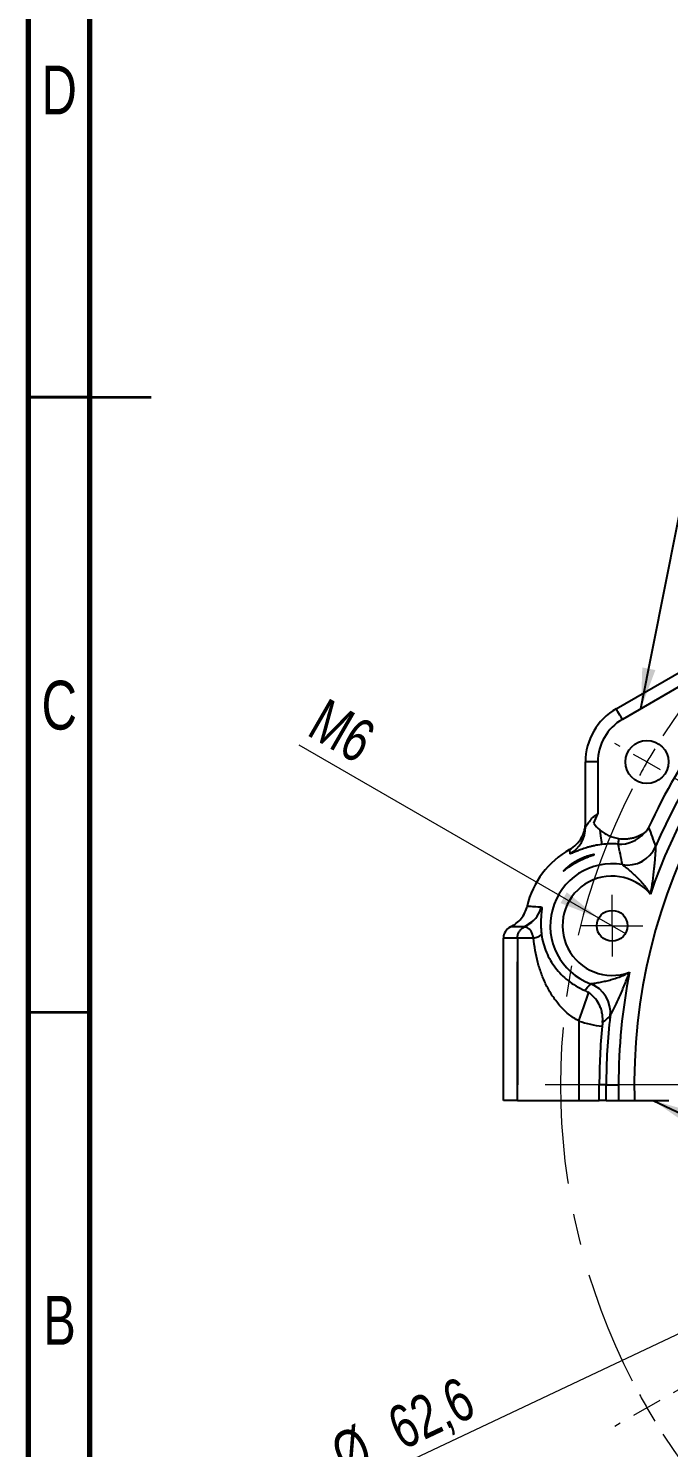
# Model space of a CAD drawing. Header units: millimetres. Extents: x 15 to 434, y 5 to 292.
# Drawn here: x 15 to 67.1, y 63.1 to 178.5 of the extents above; entities that cross this region are included whole.
import ezdxf

# ---------------------------------------------------------------- set-up
doc = ezdxf.new("R2010")
doc.units = ezdxf.units.MM
doc.linetypes.add('CENTERX2', pattern=[20.32, 12.7, -2.54, 2.54, -2.54])
doc.styles.add('SLDTEXTSTYLE0', font='TXT', dxfattribs={"width": 0.75})
doc.dimstyles.new('SLDDIMSTYLE0', dxfattribs={"dimtxt": 3.5, "dimasz": 3.302, "dimexe": 0, "dimexo": 0.0625, "dimgap": 0.875, "dimtad": 1, "dimdec": 1, "dimlfac": 2, "dimrnd": 1e-09, "dimzin": 12, "dimdsep": 46, "dimtxsty": 'SLDTEXTSTYLE0', "dimblk1": 'NONE', "dimsah": 1, "dimcen": 0, "dimadec": 0, "dimazin": 3, "dimtfac": 1, "dimtdec": 1, "dimtmove": 0, "dimatfit": 3, "dimldrblk": 'NONE', "dimfxl": 1, "dimfrac": 2, "dimtolj": 1, "dimtzin": 12, "dimarcsym": 0})
doc.dimstyles.new('SLDDIMSTYLE2', dxfattribs={"dimtxt": 0.18, "dimasz": 3.302, "dimexe": 0, "dimexo": 0.0625, "dimgap": 0, "dimtad": 0, "dimtih": 1, "dimtoh": 1, "dimdec": 0, "dimrnd": 1e-09, "dimzin": 0, "dimdsep": 46, "dimtxsty": 'Standard', "dimsah": 1, "dimcen": 0.09, "dimadec": 0, "dimazin": 0, "dimtfac": 3.302, "dimtdec": 0, "dimtofl": 0, "dimtmove": 0, "dimatfit": 3, "dimfxl": 1, "dimfrac": 2, "dimtolj": 1, "dimtzin": 0, "dimarcsym": 0})
doc.dimstyles.new('SLDDIMSTYLE5', dxfattribs={"dimtxt": 3.5, "dimasz": 3.302, "dimexe": 0, "dimexo": 0.0625, "dimgap": 0.875, "dimtad": 1, "dimdec": 1, "dimlfac": 2, "dimrnd": 1e-09, "dimzin": 12, "dimdsep": 46, "dimtxsty": 'SLDTEXTSTYLE0', "dimblk1": 'NONE', "dimsah": 1, "dimcen": 0, "dimadec": 0, "dimazin": 3, "dimtfac": 1, "dimtdec": 1, "dimtmove": 0, "dimatfit": 3, "dimldrblk": 'NONE', "dimfxl": 1, "dimfrac": 2, "dimtolj": 1, "dimtzin": 12, "dimarcsym": 0})

# ---------------------------------------------------------------- blocks, each defined once
blk = doc.blocks.new('_D_4')
at = {"color": 7, "linetype": 'Continuous', "lineweight": 18}
for q in [(37.03, 120.23), (63.56, 104.92)]:
    blk.add_line((61.39, 106.17), q, dxfattribs=at)
blk.add_solid([(61.39, 106.17), (58.79, 108.26), (58.28, 107.38)], dxfattribs=at)
at = {"color": 7, "linetype": 'Continuous', "lineweight": 18, "insert": (39.28, 124.13), "char_height": 3.5, "attachment_point": 1, "rotation": 330, "style": 'SLDTEXTSTYLE0'}
blk.add_mtext('M6', dxfattribs=at)
blk = doc.blocks.new('_NONE')
blk = doc.blocks.new('_D_6')
at = {"color": 7, "linetype": 'Continuous', "lineweight": 18}
for q in [(124.93, 99.28), (41.22, 59.8)]:
    blk.add_line((96.62, 85.92), q, dxfattribs=at)
blk.add_solid([(96.62, 85.92), (93.41, 84.97), (93.85, 84.06)], dxfattribs=at)
at = {"color": 7, "linetype": 'Continuous', "lineweight": 18, "char_height": 3.5, "attachment_point": 1, "rotation": 25.2518, "style": 'SLDTEXTSTYLE0'}
for s, insert in [('62,6', (43.91, 66.06)), ('%%c', (39.3, 63.87))]:
    blk.add_mtext(s, dxfattribs=dict(at, insert=insert))
blk = doc.blocks.new('SW_CENTERMARKSYMBOL_2')
at = {"color": 0, "linetype": 'Continuous', "lineweight": 0}
for p, q in [((45.47, 28.75), (45.47, 29.25)), ((45.47, -23.75), (45.47, 27.5)), ((45.47, 26.25), (45.47, 27.5)), ((45.47, 26.25), (45.47, 25)), ((45.47, 23.75), (45.47, 23.25)), ((-2.17, 1.25), (-2.6, 1.5)), ((93.1, 1.25), (93.53, 1.5)), ((0, 0), (-1.08, 0.62)), ((0, 0), (1.08, -0.62)), ((90.93, 0), (89.85, -0.62)), ((90.93, 0), (92.02, 0.62)), ((2.17, -1.25), (2.6, -1.5)), ((88.77, -1.25), (88.33, -1.5)), ((45.47, -26.25), (45.47, -25)), ((42.97, -26.25), (-8.28, -26.25)), ((45.47, -26.25), (44.22, -26.25)), ((45.47, -26.25), (45.47, -27.5)), ((45.47, -26.25), (46.72, -26.25)), ((47.97, -26.25), (99.22, -26.25)), ((45.47, -28.75), (45.47, -80)), ((0, -52.5), (1.08, -51.88)), ((2.17, -51.25), (2.6, -51)), ((88.77, -51.25), (88.33, -51)), ((90.93, -52.5), (89.85, -51.88)), ((0, -52.5), (-1.08, -53.12)), ((90.93, -52.5), (92.02, -53.12)), ((-2.17, -53.75), (-2.6, -54)), ((93.1, -53.75), (93.53, -54)), ((45.47, -76.25), (45.47, -75.75)), ((45.47, -78.75), (45.47, -77.5)), ((45.47, -78.75), (45.47, -80)), ((45.47, -81.25), (45.47, -81.75))]:
    blk.add_line(p, q, dxfattribs=at)
at = {"color": 0, "linetype": 'CENTERX2', "lineweight": 0}
for start, end in [(92.7284, 147.2716), (32.7284, 87.2716), (152.7284, 207.2716), (332.7284, 27.2716), (212.7284, 267.2716), (272.7284, 327.2716)]:
    blk.add_arc((45.47, -26.25), 52.5, start, end, dxfattribs=at)
at = {"color": 0, "linetype": 'Continuous', "lineweight": 0}
for start, end in [(90, 91.3642), (88.6358, 90), (150, 151.3642), (148.6358, 150), (30, 31.3642), (28.6358, 30), (208.6358, 210), (330, 331.3642), (210, 211.3642), (328.6358, 330), (268.6358, 270), (270, 271.3642)]:
    blk.add_arc((45.47, -26.25), 52.5, start, end, dxfattribs=at)
blk = doc.blocks.new('SW_CENTERMARKSYMBOL_3')
at = {"color": 0, "linetype": 'Continuous', "lineweight": 0}
for p, q in [((0, 1.25), (0, 2.5)), ((0, 0), (0, 1.25)), ((-1.25, 0), (-2.5, 0)), ((0, 0), (-1.25, 0)), ((0, 0), (0, -1.25)), ((0, 0), (1.25, 0)), ((1.25, 0), (2.5, 0)), ((0, -1.25), (0, -2.5))]:
    blk.add_line(p, q, dxfattribs=at)

msp = doc.modelspace()

# ---------------------------------------------------------------- linework, layer by layer
at = {"color": 7, "linetype": 'Continuous', "lineweight": 70}
for p, q in [((15, 5), (15, 292)), ((20, 10), (20, 287))]:
    msp.add_line(p, q, dxfattribs=at)
at = {"color": 7, "linetype": 'Continuous', "lineweight": 35}
for p, q in [((15, 148.5), (25, 148.5)), ((20, 148.5), (15, 148.5)), ((20, 98.5), (15, 98.5))]:
    msp.add_line(p, q, dxfattribs=at)
at = {"color": 7, "linetype": 'Continuous', "lineweight": 25}
for p, q in [((62.806, 123.18), (78.886, 132.464)), ((70.821, 126.653), (63.306, 122.314)), ((61.306, 118.85), (60.306, 118.85)), ((60.306, 113.562), (60.306, 118.85)), ((61.306, 118.85), (61.306, 114.626)), ((55.351, 105.447), (56.041, 105.945)), ((55.371, 105.442), (55.351, 105.447)), ((55.351, 105.447), (55.351, 105.447)), ((54.772, 104.54), (53.637, 104.54)), ((53.637, 91.35), (53.637, 104.54)), ((54.772, 104.54), (54.772, 102.6)), ((56.093, 104.54), (54.772, 104.54)), ((54.772, 102.6), (54.773, 102.6)), ((54.772, 92.6), (54.772, 102.6)), ((54.773, 102.6), (54.773, 92.6)), ((59.772, 97.799), (59.772, 91.35)), ((54.772, 91.35), (54.772, 92.6)), ((54.772, 92.6), (54.773, 92.6)), ((61.433, 91.35), (61.433, 92.6)), ((61.997, 92.6), (61.433, 92.6)), ((61.997, 92.6), (62.996, 92.6)), ((61.997, 91.35), (61.997, 92.6)), ((62.996, 92.6), (62.996, 91.35)), ((54.772, 91.35), (53.637, 91.35)), ((54.772, 91.35), (59.772, 91.35)), ((59.772, 91.35), (61.433, 91.35)), ((61.997, 91.35), (61.433, 91.35)), ((61.997, 91.35), (62.996, 91.35)), ((62.996, 91.35), (64.289, 91.35)), ((64.289, 91.35), (67.085, 91.35))]:
    msp.add_line(p, q, dxfattribs=at)
at = {"color": 7, "linetype": 'Continuous', "lineweight": 25, "flags": 128}
for points in [[(63.306, 122.314), (63.208, 122.483), (63.115, 122.645), (63.028, 122.795), (62.952, 122.926), (62.89, 123.034), (62.844, 123.114), (62.816, 123.163), (62.806, 123.18)], [(61.473, 113.332), (61.505, 113.081), (61.534, 112.854), (61.56, 112.654), (61.582, 112.484), (61.6, 112.347), (61.613, 112.244), (61.621, 112.177), (61.625, 112.148)], [(62.996, 112.63), (62.989, 112.533), (62.982, 112.448), (62.977, 112.373), (62.972, 112.311), (62.969, 112.26), (62.966, 112.222), (62.964, 112.197), (62.963, 112.184)], [(55.351, 105.447), (55.281, 105.446), (54.999, 105.445), (54.206, 105.441)], [(59.772, 97.799), (59.911, 98.197), (60.046, 98.583), (60.173, 98.948), (60.289, 99.279), (60.39, 99.567), (60.473, 99.806), (60.536, 99.986), (60.578, 100.105)]]:
    msp.add_lwpolyline(points, dxfattribs=at)
at = {"color": 7, "linetype": 'Continuous', "lineweight": 25}
for centre, radius in [((65.306, 118.85), 1.75), ((62.476, 105.54), 1.25)]:
    msp.add_circle(centre, radius, dxfattribs=at)
for centre, radius, start, end in [((110.772, 92.6), 48.776, 83.40907, 156.59093), ((110.772, 92.6), 47.776, 78.94688, 161.05312), ((110.772, 92.6), 46.5, 358.45961, 181.54039), ((65.306, 118.85), 5, 120, 180), ((65.306, 118.85), 4, 120, 180), ((110.772, 92.6), 49.928, 144.48842, 155.20771), ((57.808, 113.563), 2.498, 300.15664, 359.99134), ((63.144, 114.679), 2.502, 265.84185, 320.11863), ((62.476, 105.54), 6.662, 85.8118, 97.34137), ((63.717, 112.974), 2.501, 260.5493, 336.53631), ((63.716, 112.973), 2.502, 260.56942, 336.53127), ((62.476, 105.54), 7.095, 119.13239, 167.01473), ((62.476, 105.54), 5.034, 80.50884, 249.49116), ((62.476, 105.54), 4.034, 39.60022, 290.39978), ((55.986, 105.595), 1.061, 275.75758, 314.72128), ((110.772, 92.6), 47.776, 168.94688, 180), ((59.834, 98.483), 2.501, 353.46369, 69.45078), ((59.834, 98.483), 2.502, 353.46886, 69.4304), ((110.772, 92.6), 48.776, 173.40907, 180), ((62.476, 105.54), 8.2, 250.74461, 264.32288), ((110.772, 92.6), 49.339, 174.43915, 180)]:
    msp.add_arc(centre, radius, start, end, dxfattribs=at)
msp.add_ellipse((54.638, 104.54), major_axis=(1.001, 0), ratio=0.9993908, start_param=2.0175309, end_param=3.1415927, dxfattribs=at)
for points, knots in [([(60.306, 113.562), (60.306, 113.557), (60.308, 113.556), (60.318, 113.564), (60.326, 113.574), (60.353, 113.613), (60.378, 113.652), (60.437, 113.745), (60.471, 113.797), (60.543, 113.905), (60.582, 113.961), (60.709, 114.131), (60.805, 114.247), (60.973, 114.407), (61.034, 114.459), (61.163, 114.551), (61.231, 114.592), (61.306, 114.626)], [0, 0, 0, 0, 0.0625, 0.0625, 0.125, 0.125, 0.25, 0.25, 0.375, 0.375, 0.5, 0.5, 0.75, 0.75, 0.875, 0.875, 1, 1, 1, 1]), ([(59.022, 111.738), (59.218, 111.847), (59.394, 111.979), (59.632, 112.211), (59.707, 112.295), (59.843, 112.469), (59.905, 112.561), (60.073, 112.846), (60.16, 113.054), (60.247, 113.373), (60.269, 113.481), (60.298, 113.701), (60.306, 113.812), (60.306, 113.924)], [0, 0, 0, 0, 0.25, 0.25, 0.375, 0.375, 0.5, 0.5, 0.75, 0.75, 0.875, 0.875, 1, 1, 1, 1]), ([(61.473, 113.332), (61.578, 113.24), (61.688, 113.158), (61.916, 113.009), (62.035, 112.942), (62.287, 112.824), (62.419, 112.773), (62.695, 112.687), (62.843, 112.653), (62.996, 112.63)], [0, 0, 0, 0, 0.25, 0.25, 0.5, 0.5, 0.75, 0.75, 1, 1, 1, 1]), ([(62.996, 112.63), (63.219, 112.597), (63.44, 112.589), (63.766, 112.613), (63.874, 112.627), (64.082, 112.665), (64.182, 112.689), (64.374, 112.745), (64.467, 112.777), (64.641, 112.847), (64.721, 112.884), (64.864, 112.956), (64.926, 112.991), (64.997, 113.034), (65.018, 113.046), (65.048, 113.065), (65.059, 113.072), (65.064, 113.075)], [0, 0, 0, 0, 0.25, 0.25, 0.375, 0.375, 0.5, 0.5, 0.625, 0.625, 0.75, 0.75, 0.875, 0.875, 0.9375, 0.9375, 1, 1, 1, 1]), ([(61.625, 112.148), (61.422, 112.121), (61.226, 112.088), (60.941, 112.028), (60.848, 112.007), (60.669, 111.962), (60.585, 111.939), (60.341, 111.87), (60.193, 111.822), (59.922, 111.728), (59.803, 111.683), (59.592, 111.599), (59.499, 111.561), (59.341, 111.495), (59.276, 111.467), (59.171, 111.425), (59.131, 111.41), (59.078, 111.395), (59.064, 111.395), (59.063, 111.403)], [0, 0, 0, 0, 0.125, 0.125, 0.1875, 0.1875, 0.25, 0.25, 0.375, 0.375, 0.5, 0.5, 0.625, 0.625, 0.75, 0.75, 0.875, 0.875, 1, 1, 1, 1]), ([(66.011, 111.977), (66.011, 111.968), (66.009, 111.927), (66.005, 111.844), (66.004, 111.812), (66.001, 111.747), (65.999, 111.712), (65.993, 111.605), (65.989, 111.527), (65.979, 111.369), (65.974, 111.288), (65.956, 111.041), (65.943, 110.871), (65.912, 110.53), (65.895, 110.359), (65.84, 109.842), (65.797, 109.495), (65.699, 108.803), (65.645, 108.458), (65.585, 108.112)], [0, 0, 0, 0, 0.0625, 0.0625, 0.09375, 0.09375, 0.125, 0.125, 0.1875, 0.1875, 0.25, 0.25, 0.375, 0.375, 0.5, 0.5, 0.75, 0.75, 1, 1, 1, 1]), ([(59.421, 110.707), (59.568, 110.795), (59.72, 110.878), (60.038, 111.029), (60.194, 111.093), (60.418, 111.174), (60.488, 111.198), (60.62, 111.239), (60.682, 111.256), (60.792, 111.285), (60.84, 111.296), (60.921, 111.312), (60.953, 111.318), (61, 111.324), (61.015, 111.325), (61.025, 111.321), (61.021, 111.317), (60.995, 111.304), (60.973, 111.295), (60.912, 111.273), (60.874, 111.26), (60.78, 111.227), (60.727, 111.209), (60.609, 111.167), (60.543, 111.143), (60.405, 111.089), (60.333, 111.061), (60.182, 110.997), (60.104, 110.963), (59.87, 110.855), (59.711, 110.774), (59.485, 110.647), (59.411, 110.604), (59.268, 110.516), (59.2, 110.473), (59.069, 110.387), (59.006, 110.344), (58.89, 110.262), (58.836, 110.223), (58.738, 110.151), (58.694, 110.118), (58.619, 110.062), (58.588, 110.039), (58.543, 110.007), (58.529, 109.999), (58.519, 109.998), (58.524, 110.007), (58.551, 110.038), (58.573, 110.061), (58.631, 110.118), (58.667, 110.152), (58.751, 110.226), (58.798, 110.266), (58.902, 110.35), (58.959, 110.394), (59.08, 110.483), (59.143, 110.528), (59.277, 110.617), (59.348, 110.663), (59.421, 110.707)], [0, 0, 0, 0, 0.0625, 0.0625, 0.125, 0.125, 0.15625, 0.15625, 0.1875, 0.1875, 0.21875, 0.21875, 0.25, 0.25, 0.28125, 0.28125, 0.3125, 0.3125, 0.34375, 0.34375, 0.375, 0.375, 0.40625, 0.40625, 0.4375, 0.4375, 0.46875, 0.46875, 0.5, 0.5, 0.5625, 0.5625, 0.59375, 0.59375, 0.625, 0.625, 0.65625, 0.65625, 0.6875, 0.6875, 0.71875, 0.71875, 0.75, 0.75, 0.78125, 0.78125, 0.8125, 0.8125, 0.84375, 0.84375, 0.875, 0.875, 0.90625, 0.90625, 0.9375, 0.9375, 0.96875, 0.96875, 1, 1, 1, 1]), ([(59.063, 111.403), (59.055, 111.466), (59.047, 111.528), (59.04, 111.591), (59.034, 111.64), (59.028, 111.689), (59.022, 111.738)], [0, 0, 0, 0, 0.01, 0.01, 0.01, 0.017838273, 0.017838273, 0.017838273, 0.017838273]), ([(63.307, 110.505), (63.311, 110.502), (63.331, 110.486), (63.39, 110.439), (63.43, 110.408), (63.517, 110.338), (63.566, 110.299), (63.668, 110.216), (63.721, 110.173), (63.883, 110.038), (63.996, 109.941), (64.218, 109.743), (64.329, 109.641), (64.548, 109.429), (64.655, 109.32), (64.863, 109.096), (64.963, 108.981), (65.156, 108.745), (65.248, 108.624), (65.423, 108.373), (65.506, 108.245), (65.585, 108.112)], [0, 0, 0, 0, 0.0625, 0.0625, 0.125, 0.125, 0.1875, 0.1875, 0.25, 0.25, 0.375, 0.375, 0.5, 0.5, 0.625, 0.625, 0.75, 0.75, 0.875, 0.875, 1, 1, 1, 1]), ([(54.206, 105.441), (54.376, 105.523), (54.534, 105.622), (54.825, 105.853), (54.96, 105.987), (55.193, 106.278), (55.293, 106.435), (55.458, 106.774), (55.52, 106.951), (55.563, 107.135)], [0, 0, 0, 0, 0.25, 0.25, 0.5, 0.5, 0.75, 0.75, 1, 1, 1, 1]), ([(56.714, 107.072), (56.733, 107.078), (56.746, 107.059), (56.753, 106.984), (56.754, 106.95), (56.75, 106.86), (56.745, 106.804), (56.732, 106.66), (56.723, 106.571), (56.709, 106.408), (56.704, 106.348), (56.695, 106.217), (56.69, 106.145), (56.683, 105.989), (56.68, 105.906), (56.677, 105.726), (56.678, 105.629), (56.683, 105.421), (56.688, 105.312), (56.705, 105.084), (56.717, 104.964), (56.733, 104.841)], [0, 0, 0, 0, 0.25, 0.25, 0.375, 0.375, 0.5, 0.5, 0.625, 0.625, 0.6875, 0.6875, 0.75, 0.75, 0.8125, 0.8125, 0.875, 0.875, 0.9375, 0.9375, 1, 1, 1, 1]), ([(54.772, 104.54), (54.772, 104.635), (54.786, 104.728), (54.839, 104.911), (54.878, 104.998), (54.98, 105.157), (55.043, 105.23), (55.185, 105.354), (55.266, 105.407), (55.351, 105.447)], [0, 0, 0, 0, 0.25, 0.25, 0.5, 0.5, 0.75, 0.75, 1, 1, 1, 1]), ([(56.043, 105.943), (56.04, 105.94), (55.963, 105.855), (55.751, 105.695), (55.522, 105.537), (55.376, 105.482), (55.358, 105.475)], [0, 0, 0, 0, 0.01381499, 0.451696, 0.9314844, 1, 1, 1, 1]), ([(59.772, 97.799), (59.467, 97.959), (59.187, 98.149), (58.794, 98.472), (58.667, 98.586), (58.428, 98.821), (58.314, 98.942), (57.988, 99.317), (57.791, 99.581), (57.521, 99.995), (57.435, 100.136), (57.272, 100.422), (57.196, 100.567), (56.977, 101.008), (56.849, 101.309), (56.619, 101.925), (56.519, 102.242), (56.263, 103.203), (56.15, 103.86), (56.093, 104.54)], [0, 0, 0, 0, 0.125, 0.125, 0.1875, 0.1875, 0.25, 0.25, 0.375, 0.375, 0.4375, 0.4375, 0.5, 0.5, 0.625, 0.625, 0.75, 0.75, 1, 1, 1, 1]), ([(56.733, 104.841), (56.767, 104.572), (56.82, 104.318), (56.955, 103.832), (57.037, 103.599), (57.228, 103.148), (57.338, 102.931), (57.581, 102.517), (57.714, 102.32), (58.006, 101.939), (58.167, 101.755), (58.512, 101.406), (58.697, 101.241), (59.094, 100.93), (59.307, 100.784), (59.766, 100.514), (60.005, 100.394), (60.253, 100.29)], [0, 0, 0, 0, 0.125, 0.125, 0.25, 0.25, 0.375, 0.375, 0.5, 0.5, 0.625, 0.625, 0.75, 0.75, 0.875, 0.875, 1, 1, 1, 1]), ([(60.713, 100.826), (60.719, 100.827), (60.743, 100.83), (60.818, 100.841), (60.868, 100.848), (60.979, 100.865), (61.041, 100.875), (61.17, 100.896), (61.238, 100.907), (61.446, 100.943), (61.592, 100.97), (61.883, 101.03), (62.031, 101.063), (62.326, 101.137), (62.474, 101.178), (62.765, 101.268), (62.909, 101.317), (63.194, 101.426), (63.335, 101.485), (63.612, 101.613), (63.748, 101.683), (63.883, 101.759)], [0, 0, 0, 0, 0.0625, 0.0625, 0.125, 0.125, 0.1875, 0.1875, 0.25, 0.25, 0.375, 0.375, 0.5, 0.5, 0.625, 0.625, 0.75, 0.75, 0.875, 0.875, 1, 1, 1, 1]), ([(62.32, 98.199), (62.324, 98.206), (62.343, 98.243), (62.381, 98.317), (62.395, 98.345), (62.425, 98.403), (62.441, 98.434), (62.49, 98.53), (62.525, 98.599), (62.595, 98.741), (62.631, 98.814), (62.74, 99.037), (62.813, 99.191), (62.957, 99.501), (63.028, 99.658), (63.239, 100.133), (63.375, 100.455), (63.636, 101.104), (63.762, 101.43), (63.883, 101.759)], [0, 0, 0, 0, 0.0625, 0.0625, 0.09375, 0.09375, 0.125, 0.125, 0.1875, 0.1875, 0.25, 0.25, 0.375, 0.375, 0.5, 0.5, 0.75, 0.75, 1, 1, 1, 1]), ([(61.695, 97.671), (61.71, 97.817), (61.713, 97.959), (61.697, 98.237), (61.678, 98.374), (61.622, 98.632), (61.585, 98.754), (61.498, 98.986), (61.448, 99.095), (61.286, 99.396), (61.16, 99.57), (60.883, 99.871), (60.735, 99.998), (60.578, 100.105)], [0, 0, 0, 0, 0.125, 0.125, 0.25, 0.25, 0.375, 0.375, 0.5, 0.5, 0.75, 0.75, 1, 1, 1, 1]), ([(62.319, 98.198), (62.177, 98.077), (62.036, 97.958), (61.896, 97.84), (61.829, 97.783), (61.762, 97.727), (61.695, 97.671)], [0, 0, 0, 0, 0.029115654, 0.029115654, 0.029115654, 0.043049259, 0.043049259, 0.043049259, 0.043049259])]:
    msp.add_open_spline(points, degree=3, knots=knots, dxfattribs=at)
for points in [[(60.982, 113.876), (61.085, 114.128), (61.188, 114.381), (61.306, 114.626)], [(60.982, 113.876), (61.125, 113.672), (61.284, 113.496), (61.473, 113.332)], [(65.064, 113.075), (65.142, 113.126), (65.211, 113.175), (65.273, 113.223)], [(65.446, 113.536), (65.395, 113.427), (65.337, 113.322), (65.273, 113.223)], [(65.446, 113.536), (65.633, 113.026), (65.822, 112.508), (66.011, 111.978)], [(63.306, 110.506), (63.208, 111.073), (63.09, 111.631), (62.963, 112.184)], [(66.011, 111.978), (66.011, 111.977), (66.011, 111.977), (66.011, 111.977)], [(63.307, 110.505), (63.306, 110.506), (63.306, 110.506), (63.306, 110.506)], [(55.563, 107.135), (55.946, 107.117), (56.329, 107.096), (56.714, 107.072)], [(60.253, 100.29), (60.408, 100.466), (60.561, 100.644), (60.712, 100.825)], [(60.712, 100.825), (60.712, 100.825), (60.713, 100.825), (60.713, 100.826)], [(60.578, 100.105), (60.475, 100.174), (60.367, 100.236), (60.253, 100.29)], [(62.32, 98.199), (62.319, 98.199), (62.319, 98.198), (62.319, 98.198)], [(61.695, 97.671), (61.685, 97.574), (61.675, 97.478), (61.665, 97.381)]]:
    msp.add_open_spline(points, degree=3, dxfattribs=at)
at = {"color": 8, "linetype": 'Continuous', "lineweight": 25}
for points, knots in [([(56.041, 105.945), (56.067, 105.963), (56.324, 106.142), (56.527, 106.548), (56.675, 106.928), (56.709, 107.056), (56.714, 107.072)], [0, 0, 0, 0, 0.0720031, 0.7031357, 0.9605534, 1, 1, 1, 1]), ([(56.093, 104.54), (56.066, 104.629), (56.034, 104.735), (55.968, 104.928), (55.879, 105.13), (55.695, 105.336), (55.45, 105.432), (55.398, 105.439), (55.371, 105.442)], [0, 0, 0, 0, 0.0838917, 0.0992049, 0.2188045, 0.3741321, 0.6717664, 1, 1, 1, 1])]:
    msp.add_open_spline(points, degree=3, knots=knots, dxfattribs=at)

# ---------------------------------------------------------------- block references
at = {"color": 7, "linetype": 'Continuous', "lineweight": 0}
for name, p in [('SW_CENTERMARKSYMBOL_2', (65.306, 118.85)), ('SW_CENTERMARKSYMBOL_3', (62.476, 105.54))]:
    msp.add_blockref(name, p, dxfattribs=at)

# ---------------------------------------------------------------- texts
at = {"color": 7, "linetype": 'Continuous', "lineweight": 0, "char_height": 3.969, "attachment_point": 2, "style": 'SLDTEXTSTYLE0'}
for s, insert in [('D', (17.511, 175.453)), ('C', (17.511, 125.453)), ('B', (17.534, 75.453))]:
    msp.add_mtext(s, dxfattribs=dict(at, insert=insert))

# ---------------------------------------------------------------- dimensions: what is measured, and where the dimension line sits
at = {"color": 7, "linetype": 'Continuous', "lineweight": 18}
dim = msp.add_diameter_dim_2p(p1=(63.559, 104.915), p2=(61.394, 106.165), text='M6', dimstyle='SLDDIMSTYLE0', override={"dimpost": '<>'}, dxfattribs=at)
dim.commit()
dim.dimension.update_dxf_attribs({"geometry": '_D_4', "text_midpoint": (39.801, 118.632), "dimtype": 163})
dim = msp.add_diameter_dim_2p(p1=(124.927, 99.276), p2=(96.618, 85.923), dimstyle='SLDDIMSTYLE5', dxfattribs=at)
dim.commit()
dim.dimension.update_dxf_attribs({"geometry": '_D_6', "text_midpoint": (47.714, 62.857), "dimtype": 163})

# ---------------------------------------------------------------- leaders
at = {"color": 7, "linetype": 'Continuous', "lineweight": 0}
for points in [[(64.82, 123.188), (73.359, 166.317)], [(65.804, 91.35), (154.194, 49.107)]]:
    msp.add_leader(points, dimstyle='SLDDIMSTYLE2', dxfattribs=at)

doc.saveas('drawing.dxf')
